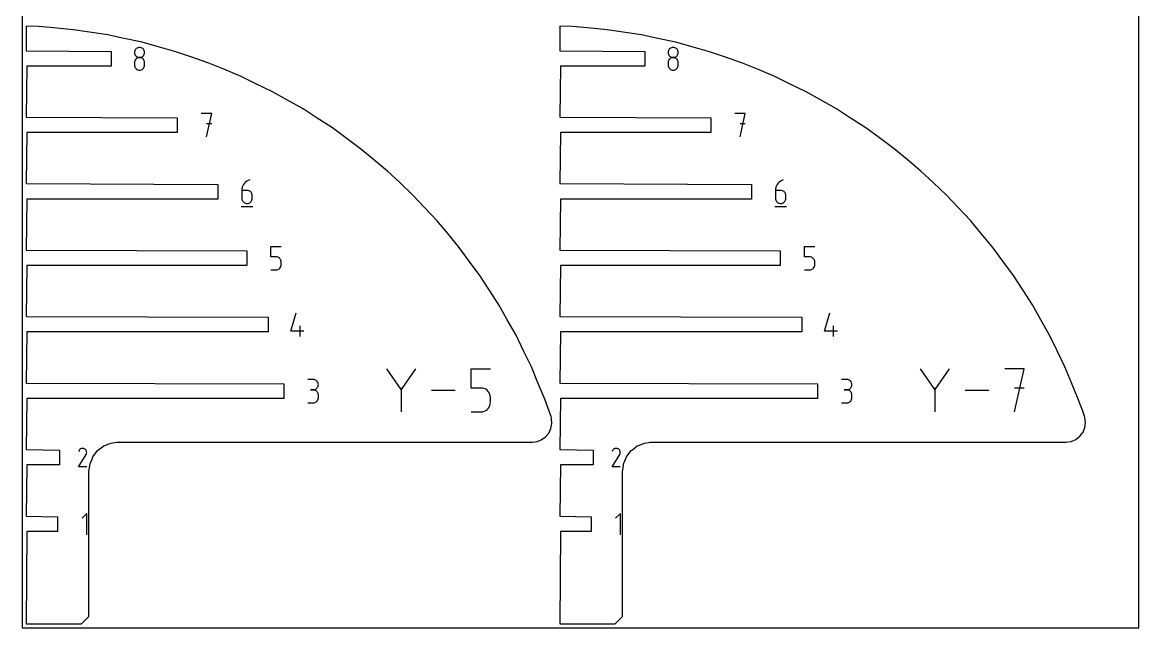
# Model space of a CAD drawing. Extents: x 0 to 457, y 0 to 812.
# Drawn here: x 0 to 457, y 0 to 247.9 of the extents above; entities that cross this region are included whole.
import ezdxf

# ---------------------------------------------------------------- set-up
doc = ezdxf.new("R2010")
doc.units = 0

msp = doc.modelspace()

# ---------------------------------------------------------------- linework, layer by layer
at = {"layer": 'annotation', "color": 1}
for p, q in [((45.966402, 235.92071), (45.933099, 235.551149)), ((45.933099, 235.551149), (45.933099, 235.551149)), ((45.933099, 235.551149), (45.966421, 235.179853)), ((46.062399, 236.26891), (45.966402, 235.92071)), ((45.966421, 235.179853), (46.062466, 234.830303)), ((46.215223, 236.589842), (46.062399, 236.26891)), ((46.062466, 234.830303), (46.215352, 234.508355)), ((46.419007, 236.877602), (46.215223, 236.589842)), ((46.215352, 234.508355), (46.419199, 234.219867)), ((46.667885, 237.126284), (46.419007, 236.877602)), ((46.419199, 234.219867), (46.668125, 233.970698)), ((46.95599, 237.329983), (46.667885, 237.126284)), ((46.95599, 233.202002), (46.667885, 232.998036)), ((46.668125, 233.970698), (46.956249, 233.766703)), ((47.277454, 237.482794), (46.95599, 237.329983)), ((47.277454, 233.354949), (46.95599, 233.202002)), ((46.956249, 233.766703), (47.277689, 233.61374)), ((47.62641, 237.578811), (47.277454, 237.482794)), ((47.62641, 233.451016), (47.277454, 233.354949)), ((47.277689, 233.61374), (47.626564, 233.517667)), ((47.996993, 237.612129), (47.62641, 237.578811)), ((47.996993, 233.484341), (47.62641, 233.451016)), ((47.626564, 233.517667), (47.996993, 233.484341)), ((48.367575, 237.578811), (47.996993, 237.612129)), ((47.996993, 237.612129), (47.996993, 237.612129)), ((47.996993, 233.484341), (48.367421, 233.517667)), ((48.367575, 233.451035), (47.996993, 233.484341)), ((47.996993, 233.484341), (47.996993, 233.484341)), ((47.996993, 233.484341), (47.996993, 233.484341)), ((48.367421, 233.517667), (48.716296, 233.61374)), ((48.716531, 237.482794), (48.367575, 237.578811)), ((48.716531, 233.355016), (48.367575, 233.451035)), ((48.716296, 233.61374), (49.037736, 233.766703)), ((49.037995, 237.329983), (48.716531, 237.482794)), ((49.037995, 233.202131), (48.716531, 233.355016)), ((49.037736, 233.766703), (49.32586, 233.970698)), ((49.3261, 237.126284), (49.037995, 237.329983)), ((49.3261, 232.998228), (49.037995, 233.202131)), ((49.32586, 233.970698), (49.574786, 234.219867)), ((49.574978, 236.877602), (49.3261, 237.126284)), ((49.574786, 234.219867), (49.778633, 234.508355)), ((49.778762, 236.589842), (49.574978, 236.877602)), ((49.778633, 234.508355), (49.931519, 234.830303)), ((49.931586, 236.26891), (49.778762, 236.589842)), ((49.931519, 234.830303), (50.027564, 235.179853)), ((50.027583, 235.92071), (49.931586, 236.26891)), ((50.027564, 235.179853), (50.060886, 235.551149)), ((50.060886, 235.551149), (50.027583, 235.92071)), ((50.060886, 235.551149), (50.060886, 235.551149)), ((264.407476, 235.92071), (264.374173, 235.551149)), ((264.374173, 235.551149), (264.374173, 235.551149)), ((264.374173, 235.551149), (264.407495, 235.179853)), ((264.503473, 236.268909), (264.407476, 235.92071)), ((264.407495, 235.179853), (264.50354, 234.830302)), ((264.656297, 236.589842), (264.503473, 236.268909)), ((264.50354, 234.830302), (264.656426, 234.508355)), ((264.860081, 236.877602), (264.656297, 236.589842)), ((264.656426, 234.508355), (264.860273, 234.219867)), ((265.108959, 237.126284), (264.860081, 236.877602)), ((264.860273, 234.219867), (265.109199, 233.970697)), ((265.397064, 237.329983), (265.108959, 237.126284)), ((265.397064, 233.202001), (265.108959, 232.998036)), ((265.109199, 233.970697), (265.397323, 233.766703)), ((265.718528, 237.482793), (265.397064, 237.329983)), ((265.718528, 233.354949), (265.397064, 233.202001)), ((265.397323, 233.766703), (265.718763, 233.61374)), ((266.067484, 237.57881), (265.718528, 237.482793)), ((266.067484, 233.451016), (265.718528, 233.354949)), ((265.718763, 233.61374), (266.067638, 233.517667)), ((266.438066, 237.612128), (266.067484, 237.57881)), ((266.438066, 233.484341), (266.067484, 233.451016)), ((266.067638, 233.517667), (266.438066, 233.484341)), ((266.808649, 237.57881), (266.438066, 237.612128)), ((266.438066, 237.612128), (266.438066, 237.612128)), ((266.438066, 233.484341), (266.808495, 233.517667)), ((266.808649, 233.451035), (266.438066, 233.484341)), ((266.438066, 233.484341), (266.438066, 233.484341)), ((266.438066, 233.484341), (266.438066, 233.484341)), ((266.808495, 233.517667), (267.15737, 233.61374)), ((267.157605, 237.482793), (266.808649, 237.57881)), ((267.157605, 233.355016), (266.808649, 233.451035)), ((267.15737, 233.61374), (267.47881, 233.766703)), ((267.479069, 237.329983), (267.157605, 237.482793)), ((267.479069, 233.202131), (267.157605, 233.355016)), ((267.47881, 233.766703), (267.766934, 233.970697)), ((267.767173, 237.126284), (267.479069, 237.329983)), ((267.767173, 232.998228), (267.479069, 233.202131)), ((267.766934, 233.970697), (268.01586, 234.219867)), ((268.016051, 236.877602), (267.767173, 237.126284)), ((268.01586, 234.219867), (268.219706, 234.508355)), ((268.219836, 236.589842), (268.016051, 236.877602)), ((268.219706, 234.508355), (268.372593, 234.830302)), ((268.37266, 236.268909), (268.219836, 236.589842)), ((268.372593, 234.830302), (268.468638, 235.179853)), ((268.468657, 235.92071), (268.37266, 236.268909)), ((268.468638, 235.179853), (268.50196, 235.551149)), ((268.50196, 235.551149), (268.468657, 235.92071)), ((268.50196, 235.551149), (268.50196, 235.551149)), ((45.966402, 231.789239), (45.933099, 231.418116)), ((45.933099, 231.418116), (45.933099, 230.389958)), ((45.933099, 230.389958), (45.933099, 230.389958)), ((45.933099, 230.389958), (45.966421, 230.018862)), ((46.062399, 232.138654), (45.966402, 231.789239)), ((45.966421, 230.018862), (46.062466, 229.669847)), ((46.215223, 232.460501), (46.062399, 232.138654)), ((46.062466, 229.669847), (46.215352, 229.348675)), ((46.419007, 232.748915), (46.215223, 232.460501)), ((46.215352, 229.348675), (46.419199, 229.061107)), ((46.667885, 232.998036), (46.419007, 232.748915)), ((46.419199, 229.061107), (46.668125, 228.812905)), ((46.668125, 228.812905), (46.956249, 228.609829)), ((46.956249, 228.609829), (47.277689, 228.457642)), ((48.716296, 228.457642), (49.037736, 228.609829)), ((49.037736, 228.609829), (49.32586, 228.812905)), ((49.32586, 228.812905), (49.574786, 229.061107)), ((49.574978, 232.749155), (49.3261, 232.998228)), ((49.574786, 229.061107), (49.778633, 229.348675)), ((49.778762, 232.46076), (49.574978, 232.749155)), ((49.778633, 229.348675), (49.931519, 229.669847)), ((49.931586, 232.13889), (49.778762, 232.46076)), ((49.931519, 229.669847), (50.027564, 230.018862)), ((50.027583, 231.789393), (49.931586, 232.13889)), ((50.027564, 230.018862), (50.060886, 230.389958)), ((50.060886, 231.418116), (50.027583, 231.789393)), ((50.060886, 230.389958), (50.060886, 231.418116)), ((50.060886, 231.418116), (50.060886, 231.418116)), ((264.407476, 231.789239), (264.374173, 231.418116)), ((264.374173, 231.418116), (264.374173, 230.389958)), ((264.374173, 230.389958), (264.374173, 230.389958)), ((264.374173, 230.389958), (264.407495, 230.018862)), ((264.503473, 232.138654), (264.407476, 231.789239)), ((264.407495, 230.018862), (264.50354, 229.669847)), ((264.656297, 232.4605), (264.503473, 232.138654)), ((264.50354, 229.669847), (264.656426, 229.348675)), ((264.860081, 232.748915), (264.656297, 232.4605)), ((264.656426, 229.348675), (264.860273, 229.061107)), ((265.108959, 232.998036), (264.860081, 232.748915)), ((264.860273, 229.061107), (265.109199, 228.812904)), ((265.109199, 228.812904), (265.397323, 228.609829)), ((265.397323, 228.609829), (265.718763, 228.457642)), ((267.15737, 228.457642), (267.47881, 228.609829)), ((267.47881, 228.609829), (267.766934, 228.812904)), ((267.766934, 228.812904), (268.01586, 229.061107)), ((268.016051, 232.749155), (267.767173, 232.998228)), ((268.01586, 229.061107), (268.219706, 229.348675)), ((268.219836, 232.460759), (268.016051, 232.749155)), ((268.219706, 229.348675), (268.372593, 229.669847)), ((268.37266, 232.138889), (268.219836, 232.460759)), ((268.372593, 229.669847), (268.468638, 230.018862)), ((268.468657, 231.789392), (268.37266, 232.138889)), ((268.468638, 230.018862), (268.50196, 230.389958)), ((268.50196, 231.418116), (268.468657, 231.789392)), ((268.50196, 230.389958), (268.50196, 231.418116)), ((268.50196, 231.418116), (268.50196, 231.418116)), ((47.277689, 228.457642), (47.626564, 228.362105)), ((47.626564, 228.362105), (47.996993, 228.328979)), ((47.996993, 228.328979), (48.367421, 228.362105)), ((47.996993, 228.328979), (47.996993, 228.328979)), ((48.367421, 228.362105), (48.716296, 228.457642)), ((265.718763, 228.457642), (266.067638, 228.362105)), ((266.067638, 228.362105), (266.438066, 228.328979)), ((266.438066, 228.328979), (266.808495, 228.362105)), ((266.438066, 228.328979), (266.438066, 228.328979)), ((266.808495, 228.362105), (267.15737, 228.457642)), ((77.524176, 210.554161), (73.255168, 210.554161)), ((75.389973, 200.954161), (77.524176, 210.554161)), ((295.965249, 210.554161), (291.696241, 210.554161)), ((293.831046, 200.954161), (295.965249, 210.554161)), ((77.524176, 206.279133), (75.389973, 206.279133)), ((295.965249, 206.279132), (293.831046, 206.279132)), ((92.461989, 183.102962), (91.901587, 182.794442)), ((93.072695, 183.33194), (92.461989, 183.102962)), ((93.072695, 183.33194), (93.072695, 183.33194)), ((310.903063, 183.102962), (310.342661, 182.794441)), ((311.513769, 183.331939), (310.903063, 183.102962)), ((311.513769, 183.331939), (311.513769, 183.331939)), ((89.917691, 179.705795), (89.870487, 179.056911)), ((89.870487, 179.056911), (89.870487, 175.866142)), ((92.002282, 179.056911), (89.870487, 179.056911)), ((90.055467, 180.329245), (89.917691, 179.705795)), ((90.278063, 180.919531), (90.055467, 180.329245)), ((90.579725, 181.468923), (90.278063, 180.919531)), ((90.954702, 181.969693), (90.579725, 181.468923)), ((91.39724, 182.414109), (90.954702, 181.969693)), ((91.901587, 182.794442), (91.39724, 182.414109)), ((92.385691, 179.022695), (92.002282, 179.056911)), ((92.746465, 178.924015), (92.385691, 179.022695)), ((93.078604, 178.766821), (92.746465, 178.924015)), ((93.376107, 178.557065), (93.078604, 178.766821)), ((93.632975, 178.300697), (93.376107, 178.557065)), ((93.843206, 178.003668), (93.632975, 178.300697)), ((308.358765, 179.705795), (308.311561, 179.056911)), ((308.311561, 179.056911), (308.311561, 175.866142)), ((310.443356, 179.056911), (308.311561, 179.056911)), ((308.496541, 180.329245), (308.358765, 179.705795)), ((308.719137, 180.919531), (308.496541, 180.329245)), ((309.020799, 181.468923), (308.719137, 180.919531)), ((309.395776, 181.969692), (309.020799, 181.468923)), ((309.838314, 182.414108), (309.395776, 181.969692)), ((310.342661, 182.794441), (309.838314, 182.414108)), ((310.826764, 179.022695), (310.443356, 179.056911)), ((311.187538, 178.924015), (310.826764, 179.022695)), ((311.519677, 178.766821), (311.187538, 178.924015)), ((311.817181, 178.557064), (311.519677, 178.766821)), ((312.074049, 178.300696), (311.817181, 178.557064)), ((312.28428, 178.003668), (312.074049, 178.300696)), ((89.870487, 175.866142), (89.870487, 175.866142)), ((89.870487, 175.866142), (89.904906, 175.482652)), ((89.904906, 175.482652), (90.00411, 175.121656)), ((90.00411, 175.121656), (90.162027, 174.789197)), ((90.162027, 174.789197), (90.37258, 174.491313)), ((90.37258, 174.491313), (90.629696, 174.234046)), ((90.629696, 174.234046), (90.927299, 174.023434)), ((90.927299, 174.023434), (91.259314, 173.86552)), ((91.259314, 173.86552), (91.619667, 173.766341)), ((91.619667, 173.766341), (92.002282, 173.73194)), ((92.002282, 173.73194), (92.385691, 173.766341)), ((92.002282, 173.73194), (92.002282, 173.73194)), ((92.385691, 173.766341), (92.746465, 173.86552)), ((92.746465, 173.86552), (93.078604, 174.023434)), ((93.078604, 174.023434), (93.376107, 174.234046)), ((93.376107, 174.234046), (93.632975, 174.491313)), ((93.632975, 174.491313), (93.843206, 174.789197)), ((94.000801, 177.671929), (93.843206, 178.003668)), ((93.843206, 174.789197), (94.000801, 175.121656)), ((94.099758, 177.311432), (94.000801, 177.671929)), ((94.000801, 175.121656), (94.099758, 175.482652)), ((94.134077, 176.928127), (94.099758, 177.311432)), ((94.099758, 175.482652), (94.134077, 175.866142)), ((94.134077, 175.866142), (94.134077, 176.928127)), ((94.134077, 176.928127), (94.134077, 176.928127)), ((308.311561, 175.866142), (308.311561, 175.866142)), ((308.311561, 175.866142), (308.345979, 175.482651)), ((308.345979, 175.482651), (308.445184, 175.121656)), ((308.445184, 175.121656), (308.603101, 174.789196)), ((308.603101, 174.789196), (308.813654, 174.491313)), ((308.813654, 174.491313), (309.07077, 174.234045)), ((309.07077, 174.234045), (309.368372, 174.023434)), ((309.368372, 174.023434), (309.700387, 173.865519)), ((309.700387, 173.865519), (310.06074, 173.766341)), ((310.06074, 173.766341), (310.443356, 173.731939)), ((310.443356, 173.731939), (310.826764, 173.766341)), ((310.443356, 173.731939), (310.443356, 173.731939)), ((310.826764, 173.766341), (311.187538, 173.865519)), ((311.187538, 173.865519), (311.519677, 174.023434)), ((311.519677, 174.023434), (311.817181, 174.234045)), ((311.817181, 174.234045), (312.074049, 174.491313)), ((312.074049, 174.491313), (312.28428, 174.789196)), ((312.441875, 177.671929), (312.28428, 178.003668)), ((312.28428, 174.789196), (312.441875, 175.121656)), ((312.540832, 177.311432), (312.441875, 177.671929)), ((312.441875, 175.121656), (312.540832, 175.482651)), ((312.575151, 176.928126), (312.540832, 177.311432)), ((312.540832, 175.482651), (312.575151, 175.866142)), ((312.575151, 175.866142), (312.575151, 176.928126)), ((312.575151, 176.928126), (312.575151, 176.928126)), ((89.603486, 172.53194), (94.403486, 172.53194)), ((308.04456, 172.531939), (312.84456, 172.531939)), ((101.710299, 151.83469), (101.710299, 156.109718)), ((101.710299, 156.109718), (105.973888, 156.109718)), ((320.151372, 151.83469), (320.151372, 156.109718)), ((320.151372, 156.109718), (324.414962, 156.109718)), ((103.842094, 151.83469), (101.710299, 151.83469)), ((104.224868, 151.800474), (103.842094, 151.83469)), ((104.585305, 151.701794), (104.224868, 151.800474)), ((104.917345, 151.5446), (104.585305, 151.701794)), ((105.214928, 151.334843), (104.917345, 151.5446)), ((105.471994, 151.078475), (105.214928, 151.334843)), ((105.682483, 150.781446), (105.471994, 151.078475)), ((322.283167, 151.83469), (320.151372, 151.83469)), ((322.665941, 151.800474), (322.283167, 151.83469)), ((323.026378, 151.701793), (322.665941, 151.800474)), ((323.358418, 151.5446), (323.026378, 151.701793)), ((323.656001, 151.334843), (323.358418, 151.5446)), ((323.913067, 151.078475), (323.656001, 151.334843)), ((324.123556, 150.781446), (323.913067, 151.078475)), ((101.710299, 146.509718), (103.842094, 146.509718)), ((103.842094, 146.509718), (104.224709, 146.54412)), ((103.842094, 146.509718), (103.842094, 146.509718)), ((104.224709, 146.54412), (104.585062, 146.643298)), ((104.585062, 146.643298), (104.917077, 146.801213)), ((104.917077, 146.801213), (105.21468, 147.011824)), ((105.21468, 147.011824), (105.471795, 147.269092)), ((105.471795, 147.269092), (105.682349, 147.566975)), ((105.682349, 147.566975), (105.840265, 147.899435)), ((105.840335, 150.449708), (105.682483, 150.781446)), ((105.840265, 147.899435), (105.93947, 148.26043)), ((105.93949, 150.089211), (105.840335, 150.449708)), ((105.93947, 148.26043), (105.973888, 148.643921)), ((105.973888, 149.705905), (105.93949, 150.089211)), ((105.973888, 148.643921), (105.973888, 149.705905)), ((105.973888, 149.705905), (105.973888, 149.705905)), ((320.151372, 146.509718), (322.283167, 146.509718)), ((322.283167, 146.509718), (322.665782, 146.54412)), ((322.283167, 146.509718), (322.283167, 146.509718)), ((322.665782, 146.54412), (323.026135, 146.643298)), ((323.026135, 146.643298), (323.35815, 146.801213)), ((323.35815, 146.801213), (323.655753, 147.011824)), ((323.655753, 147.011824), (323.912869, 147.269092)), ((323.912869, 147.269092), (324.123422, 147.566975)), ((324.123422, 147.566975), (324.281339, 147.899435)), ((324.281408, 150.449708), (324.123556, 150.781446)), ((324.281339, 147.899435), (324.380543, 148.26043)), ((324.380563, 150.08921), (324.281408, 150.449708)), ((324.380543, 148.26043), (324.414962, 148.643921)), ((324.414962, 149.705905), (324.380563, 150.08921)), ((324.414962, 148.643921), (324.414962, 149.705905)), ((324.414962, 149.705905), (324.414962, 149.705905)), ((109.955016, 121.4217), (112.083801, 128.887497)), ((328.396091, 121.4217), (330.524875, 128.887497)), ((113.687614, 119.287497), (113.687614, 123.551086)), ((332.128688, 119.287497), (332.128688, 123.551086)), ((115.285406, 121.4217), (109.955016, 121.4217)), ((333.726481, 121.4217), (328.396091, 121.4217)), ((155.065832, 97.49001), (149.187891, 105.990316)), ((160.942668, 105.990316), (155.065832, 97.49001)), ((183.794698, 98.142562), (183.794698, 105.989763)), ((183.794698, 105.989763), (191.620902, 105.989763)), ((373.501933, 97.49001), (367.623992, 105.990315)), ((379.378769, 105.990315), (373.501933, 97.49001)), ((410.066396, 105.989763), (402.230246, 105.989763)), ((406.148873, 88.368095), (410.066396, 105.989763)), ((119.049622, 101.654138), (116.917827, 101.654138)), ((119.43303, 101.619724), (119.049622, 101.654138)), ((119.793804, 101.520548), (119.43303, 101.619724)), ((120.125944, 101.36271), (119.793804, 101.520548)), ((120.423447, 101.152309), (120.125944, 101.36271)), ((120.680315, 100.895446), (120.423447, 101.152309)), ((120.890546, 100.598219), (120.680315, 100.895446)), ((121.048141, 100.266728), (120.890546, 100.598219)), ((337.490696, 101.654138), (335.358901, 101.654138)), ((337.874105, 101.619724), (337.490696, 101.654138)), ((338.234879, 101.520548), (337.874105, 101.619724)), ((338.567018, 101.36271), (338.234879, 101.520548)), ((338.864521, 101.152309), (338.567018, 101.36271)), ((339.121389, 100.895445), (338.864521, 101.152309)), ((339.33162, 100.598218), (339.121389, 100.895445)), ((339.489215, 100.266728), (339.33162, 100.598218)), ((119.049622, 97.390548), (117.98222, 97.390548)), ((117.98222, 97.390548), (119.049622, 97.390548)), ((119.049622, 97.390548), (119.43303, 97.424971)), ((119.43303, 97.356134), (119.049622, 97.390548)), ((119.049622, 97.390548), (119.049622, 97.390548)), ((119.43303, 97.424971), (119.793804, 97.524204)), ((119.793804, 97.256958), (119.43303, 97.356134)), ((119.793804, 97.524204), (120.125944, 97.682199)), ((120.125944, 97.09912), (119.793804, 97.256958)), ((120.125944, 97.682199), (120.423447, 97.892905)), ((120.423447, 96.88872), (120.125944, 97.09912)), ((120.423447, 97.892905), (120.680315, 98.150273)), ((120.680315, 96.631856), (120.423447, 96.88872)), ((120.680315, 98.150273), (120.890546, 98.448251)), ((120.890546, 96.334629), (120.680315, 96.631856)), ((120.890546, 98.448251), (121.048141, 98.780791)), ((121.048141, 96.003138), (120.890546, 96.334629)), ((121.147098, 99.907073), (121.048141, 100.266728)), ((121.048141, 98.780791), (121.147098, 99.141842)), ((121.147098, 95.643483), (121.048141, 96.003138)), ((121.181417, 99.525353), (121.147098, 99.907073)), ((121.147098, 99.141842), (121.181417, 99.525353)), ((121.181417, 99.525353), (121.181417, 99.525353)), ((155.065832, 98.174057), (155.065832, 88.367543)), ((177.18823, 97.178929), (167.553003, 97.178929)), ((187.7078, 98.142562), (183.794698, 98.142562)), ((188.410416, 98.079756), (187.7078, 98.142562)), ((189.072031, 97.898619), (188.410416, 98.079756)), ((189.68152, 97.610076), (189.072031, 97.898619)), ((190.227761, 97.225049), (189.68152, 97.610076)), ((190.699629, 96.754462), (190.227761, 97.225049)), ((191.086, 96.209239), (190.699629, 96.754462)), ((191.375752, 95.600302), (191.086, 96.209239)), ((337.490696, 97.390548), (336.423294, 97.390548)), ((336.423294, 97.390548), (337.490696, 97.390548)), ((337.490696, 97.390548), (337.874105, 97.42497)), ((337.874105, 97.356134), (337.490696, 97.390548)), ((337.490696, 97.390548), (337.490696, 97.390548)), ((337.874105, 97.42497), (338.234879, 97.524204)), ((338.234879, 97.256958), (337.874105, 97.356134)), ((338.234879, 97.524204), (338.567018, 97.682199)), ((338.567018, 97.09912), (338.234879, 97.256958)), ((338.567018, 97.682199), (338.864521, 97.892905)), ((338.864521, 96.888719), (338.567018, 97.09912)), ((338.864521, 97.892905), (339.121389, 98.150273)), ((339.121389, 96.631856), (338.864521, 96.888719)), ((339.121389, 98.150273), (339.33162, 98.448251)), ((339.33162, 96.334629), (339.121389, 96.631856)), ((339.33162, 98.448251), (339.489215, 98.780791)), ((339.489215, 96.003138), (339.33162, 96.334629)), ((339.588172, 99.907073), (339.489215, 100.266728)), ((339.489215, 98.780791), (339.588172, 99.141841)), ((339.588172, 95.643483), (339.489215, 96.003138)), ((339.622491, 99.525353), (339.588172, 99.907073)), ((339.588172, 99.141841), (339.622491, 99.525353)), ((339.622491, 99.525353), (339.622491, 99.525353)), ((373.501933, 98.174057), (373.501933, 88.367543)), ((395.624331, 97.178929), (385.989104, 97.178929)), ((410.066396, 98.142562), (406.148873, 98.142562)), ((116.917827, 92.065577), (119.049622, 92.065577)), ((119.049622, 92.065577), (119.43303, 92.099971)), ((119.049622, 92.065577), (119.049622, 92.065577)), ((119.43303, 92.099971), (119.793804, 92.199097)), ((119.793804, 92.199097), (120.125944, 92.356871)), ((120.125944, 92.356871), (120.423447, 92.567207)), ((120.423447, 92.567207), (120.680315, 92.824021)), ((120.680315, 92.824021), (120.890546, 93.121228)), ((120.890546, 93.121228), (121.048141, 93.452744)), ((121.048141, 93.452744), (121.147098, 93.812483)), ((121.181417, 95.261764), (121.147098, 95.643483)), ((121.147098, 93.812483), (121.181417, 94.194361)), ((121.181417, 94.194361), (121.181417, 95.261764)), ((121.181417, 95.261764), (121.181417, 95.261764)), ((191.375625, 90.919046), (191.557724, 91.581685)), ((191.55776, 94.938577), (191.375752, 95.600302)), ((191.557724, 91.581685), (191.620902, 92.285618)), ((191.620902, 94.234986), (191.55776, 94.938577)), ((191.620902, 92.285618), (191.620902, 94.234986)), ((191.620902, 94.234986), (191.620902, 94.234986)), ((335.358901, 92.065576), (337.490696, 92.065576)), ((337.490696, 92.065576), (337.874105, 92.099971)), ((337.490696, 92.065576), (337.490696, 92.065576)), ((337.874105, 92.099971), (338.234879, 92.199097)), ((338.234879, 92.199097), (338.567018, 92.35687)), ((338.567018, 92.35687), (338.864521, 92.567207)), ((338.864521, 92.567207), (339.121389, 92.824021)), ((339.121389, 92.824021), (339.33162, 93.121228)), ((339.33162, 93.121228), (339.489215, 93.452744)), ((339.489215, 93.452744), (339.588172, 93.812483)), ((339.622491, 95.261763), (339.588172, 95.643483)), ((339.588172, 93.812483), (339.622491, 94.194361)), ((339.622491, 94.194361), (339.622491, 95.261763)), ((339.622491, 95.261763), (339.622491, 95.261763)), ((183.794698, 88.368095), (187.7078, 88.368095)), ((187.7078, 88.368095), (188.410125, 88.431243)), ((187.7078, 88.368095), (187.7078, 88.368095)), ((188.410125, 88.431243), (189.071585, 88.613294)), ((189.071585, 88.613294), (189.681029, 88.903161)), ((189.681029, 88.903161), (190.227306, 89.289757)), ((190.227306, 89.289757), (190.699265, 89.761994)), ((190.699265, 89.761994), (191.085755, 90.308786)), ((191.085755, 90.308786), (191.375625, 90.919046)), ((23.836548, 73.219157), (23.596932, 73.053924)), ((24.098453, 73.339868), (23.836548, 73.219157)), ((24.376234, 73.414392), (24.098453, 73.339868)), ((24.663476, 73.441062), (24.376234, 73.414392)), ((24.953765, 73.418212), (24.663476, 73.441062)), ((25.240685, 73.344176), (24.953765, 73.418212)), ((25.517823, 73.217286), (25.240685, 73.344176)), ((25.765693, 73.041275), (25.517823, 73.217286)), ((25.517823, 73.217286), (25.517823, 73.217286)), ((242.277621, 73.219156), (242.038005, 73.053924)), ((242.539526, 73.339868), (242.277621, 73.219156)), ((242.817307, 73.414392), (242.539526, 73.339868)), ((243.104549, 73.441062), (242.817307, 73.414392)), ((243.394838, 73.418212), (243.104549, 73.441062)), ((243.681758, 73.344175), (243.394838, 73.418212)), ((243.958896, 73.217286), (243.681758, 73.344175)), ((244.206766, 73.041274), (243.958896, 73.217286)), ((243.958896, 73.217286), (243.958896, 73.217286)), ((22.983947, 65.844799), (26.101391, 70.863483)), ((23.210229, 72.596561), (22.988711, 72.171628)), ((23.386021, 72.845837), (23.210229, 72.596561)), ((23.596932, 73.053924), (23.386021, 72.845837)), ((25.97294, 72.830062), (25.765693, 73.041275)), ((26.137719, 72.590121), (25.97294, 72.830062)), ((26.101391, 70.863483), (26.105118, 70.868095)), ((26.101391, 70.863483), (26.101391, 70.863483)), ((26.105118, 70.868095), (26.108692, 70.872745)), ((26.108692, 70.872745), (26.112136, 70.877475)), ((26.112136, 70.877475), (26.115475, 70.882321)), ((26.115475, 70.882321), (26.118731, 70.887325)), ((26.118731, 70.887325), (26.121928, 70.892525)), ((26.121928, 70.892525), (26.12509, 70.89796)), ((26.12509, 70.89796), (26.128241, 70.903669)), ((26.128241, 70.903669), (26.131403, 70.909692)), ((26.131403, 70.909692), (26.260122, 71.186062)), ((26.131403, 70.909692), (26.131403, 70.909692)), ((26.25819, 72.327925), (26.137719, 72.590121)), ((26.332508, 72.049948), (26.25819, 72.327925)), ((26.260122, 71.186062), (26.335317, 71.472543)), ((26.358831, 71.762663), (26.332508, 72.049948)), ((26.335317, 71.472543), (26.358831, 71.762663)), ((241.425021, 65.844799), (244.542464, 70.863483)), ((241.651302, 72.59656), (241.429784, 72.171628)), ((241.827094, 72.845836), (241.651302, 72.59656)), ((242.038005, 73.053924), (241.827094, 72.845836)), ((244.414013, 72.830061), (244.206766, 73.041274)), ((244.578793, 72.59012), (244.414013, 72.830061)), ((244.542464, 70.863483), (244.546191, 70.868094)), ((244.542464, 70.863483), (244.542464, 70.863483)), ((244.546191, 70.868094), (244.549765, 70.872745)), ((244.549765, 70.872745), (244.553209, 70.877474)), ((244.553209, 70.877474), (244.556548, 70.882321)), ((244.556548, 70.882321), (244.559804, 70.887325)), ((244.559804, 70.887325), (244.563001, 70.892524)), ((244.563001, 70.892524), (244.566164, 70.897959)), ((244.566164, 70.897959), (244.569314, 70.903669)), ((244.569314, 70.903669), (244.572476, 70.909692)), ((244.572476, 70.909692), (244.701195, 71.186061)), ((244.572476, 70.909692), (244.572476, 70.909692)), ((244.699263, 72.327925), (244.578793, 72.59012)), ((244.773581, 72.049948), (244.699263, 72.327925)), ((244.701195, 71.186061), (244.77639, 71.472543)), ((244.799904, 71.762663), (244.773581, 72.049948)), ((244.77639, 71.472543), (244.799904, 71.762663)), ((26.357684, 65.844799), (22.983947, 65.844799)), ((244.798758, 65.844799), (241.425021, 65.844799)), ((26.399322, 46.820942), (24.442921, 44.863989)), ((26.399322, 38.020723), (26.399322, 46.820942)), ((244.840395, 46.820942), (242.883994, 44.863989)), ((244.840395, 38.020723), (244.840395, 46.820942))]:
    msp.add_line(p, q, dxfattribs=at)
at = {"layer": 'boundary', "color": 5}
for p, q in [((1.5875, 246.308411), (1.5875, 236.276382)), ((6.657749, 246.155155), (1.5875, 246.308411)), ((11.413957, 245.722727), (6.657749, 246.155155)), ((20.908857, 244.859461), (11.413957, 245.722727)), ((26.578001, 243.996253), (20.908857, 244.859461)), ((35.055774, 242.70539), (26.578001, 243.996253)), ((41.066617, 241.41453), (35.055774, 242.70539)), ((225.098823, 246.155155), (220.028574, 246.30841)), ((220.028574, 246.30841), (220.028574, 236.276382)), ((229.855021, 245.722727), (225.098823, 246.155155)), ((239.349931, 244.859462), (229.855021, 245.722727)), ((245.019074, 243.996253), (239.349931, 244.859462)), ((253.496846, 242.70539), (245.019074, 243.996253)), ((259.507694, 241.414529), (253.496846, 242.70539)), ((49.046876, 239.700728), (41.066617, 241.41453)), ((55.191959, 237.986898), (49.046876, 239.700728)), ((62.831119, 235.856377), (55.191959, 237.986898)), ((267.48795, 239.700728), (259.507694, 241.414529)), ((273.633027, 237.986898), (267.48795, 239.700728)), ((281.272193, 235.856376), (273.633027, 237.986898)), ((1.5875, 236.276382), (36.380378, 235.976382)), ((36.380378, 235.976382), (36.380378, 229.976382)), ((69.002421, 233.72583), (62.831119, 235.856377)), ((76.358196, 231.186361), (69.002421, 233.72583)), ((220.028574, 236.276382), (254.821452, 235.976382)), ((254.821452, 235.976382), (254.821452, 229.976382)), ((287.443492, 233.725831), (281.272193, 235.856376)), ((294.799269, 231.186361), (287.443492, 233.725831)), ((1.8875, 229.976382), (1.5875, 209.054161)), ((36.380378, 229.976382), (1.8875, 229.976382)), ((82.486276, 228.646868), (76.358196, 231.186361)), ((89.578754, 225.707723), (82.486276, 228.646868)), ((220.328574, 229.976382), (220.028574, 209.054161)), ((254.821452, 229.976382), (220.328574, 229.976382)), ((300.927342, 228.64687), (294.799269, 231.186361)), ((308.019828, 225.707723), (300.927342, 228.64687)), ((95.612441, 222.768619), (89.578754, 225.707723)), ((314.053504, 222.768624), (308.019828, 225.707723)), ((102.444545, 219.440592), (95.612441, 222.768619)), ((108.342716, 216.112541), (102.444545, 219.440592)), ((320.885619, 219.440591), (314.053504, 222.768624)), ((326.783783, 216.112544), (320.885619, 219.440591)), ((114.908635, 212.407712), (108.342716, 216.112541)), ((333.349708, 212.407712), (326.783783, 216.112544)), ((120.636287, 208.702828), (114.908635, 212.407712)), ((339.077361, 208.702829), (333.349708, 212.407712)), ((1.5875, 209.054161), (63.391177, 208.754161)), ((63.391177, 208.754161), (63.391176, 202.754161)), ((126.925538, 204.634683), (120.636287, 208.702828)), ((220.028574, 209.054161), (281.83225, 208.754161)), ((281.83225, 208.754161), (281.83225, 202.75416)), ((345.366611, 204.634682), (339.077361, 208.702829)), ((1.8875, 202.754161), (1.5875, 181.831939)), ((63.391176, 202.754161), (1.8875, 202.754161)), ((132.451813, 200.566544), (126.925538, 204.634683)), ((220.328574, 202.75416), (220.028574, 181.831939)), ((281.83225, 202.75416), (220.328574, 202.75416)), ((350.89289, 200.566542), (345.366611, 204.634682)), ((138.451398, 196.149984), (132.451813, 200.566544)), ((356.892471, 196.149983), (350.89289, 200.566542)), ((143.748504, 191.733406), (138.451398, 196.149984)), ((362.189581, 191.7334), (356.892471, 196.149983)), ((149.444176, 186.984512), (143.748504, 191.733406)), ((367.885249, 186.984511), (362.189581, 191.7334)), ((154.486733, 182.235635), (149.444176, 186.984512)), ((372.927809, 182.235633), (367.885249, 186.984511)), ((1.5875, 181.831939), (80.003486, 181.531939)), ((80.003486, 181.531939), (80.003486, 175.53194)), ((159.863745, 177.17178), (154.486733, 182.235635)), ((220.028574, 181.831939), (298.44456, 181.531939)), ((298.44456, 181.531939), (298.44456, 175.531939)), ((378.304819, 177.171781), (372.927809, 182.235633)), ((1.8875, 175.53194), (1.5875, 154.609718)), ((80.003486, 175.53194), (1.8875, 175.53194)), ((164.628434, 172.107946), (159.863745, 177.17178)), ((220.328574, 175.53194), (220.028574, 154.609718)), ((298.44456, 175.531939), (220.328574, 175.53194)), ((383.069499, 172.107944), (378.304819, 177.171781)), ((169.672094, 166.747611), (164.628434, 172.107946)), ((388.113168, 166.74761), (383.069499, 172.107944)), ((174.137413, 161.387206), (169.672094, 166.747611)), ((392.578491, 161.387208), (388.113168, 166.74761)), ((178.833436, 155.749857), (174.137413, 161.387206)), ((397.27451, 155.749856), (392.578491, 161.387208)), ((182.979606, 150.11253), (178.833436, 155.749857)), ((401.420677, 150.112533), (397.27451, 155.749856)), ((1.5875, 154.609718), (91.843298, 154.309718)), ((91.843298, 154.309718), (91.843298, 148.309718)), ((220.028574, 154.609718), (310.284371, 154.309718)), ((310.284371, 154.309718), (310.284371, 148.309718)), ((1.8875, 148.309718), (1.5875, 127.387497)), ((91.843298, 148.309718), (1.8875, 148.309718)), ((187.31433, 144.218837), (182.979606, 150.11253)), ((220.328574, 148.309718), (220.028574, 127.387497)), ((310.284371, 148.309718), (220.328574, 148.309718)), ((405.755404, 144.218837), (401.420677, 150.112533)), ((191.12319, 138.325138), (187.31433, 144.218837)), ((409.564262, 138.325142), (405.755404, 144.218837)), ((195.083833, 132.196576), (191.12319, 138.325138)), ((413.524906, 132.196576), (409.564262, 138.325142)), ((198.538823, 126.067993), (195.083833, 132.196576)), ((416.979892, 126.068008), (413.524906, 132.196576)), ((1.5875, 127.387497), (100.621415, 127.087497)), ((100.621415, 127.087497), (100.621415, 121.087497)), ((202.113603, 119.726926), (198.538823, 126.067993)), ((220.028574, 127.387497), (319.06249, 127.087497)), ((319.06249, 127.087497), (319.06249, 121.087497)), ((420.554677, 119.726926), (416.979892, 126.068008)), ((1.8875, 121.087497), (1.5875, 100.165275)), ((100.621415, 121.087497), (1.8875, 121.087497)), ((205.199712, 113.385817), (202.113603, 119.726926)), ((220.328574, 121.087497), (220.028574, 100.165275)), ((319.06249, 121.087497), (220.328574, 121.087497)), ((423.640784, 113.385823), (420.554677, 119.726926)), ((208.377982, 106.855346), (205.199712, 113.385817)), ((426.819056, 106.855345), (423.640784, 113.385823)), ((211.081781, 100.324869), (208.377982, 106.855346)), ((429.522861, 100.324862), (426.819056, 106.855345)), ((1.5875, 100.165275), (107.050826, 99.865276)), ((107.050826, 99.865276), (107.050826, 93.865275)), ((213.854127, 93.628839), (211.081781, 100.324869)), ((220.028574, 100.165275), (325.4919, 99.865275)), ((325.4919, 99.865275), (325.4919, 93.865275)), ((432.295201, 93.628839), (429.522861, 100.324862)), ((1.8875, 93.865276), (1.5875, 72.943054)), ((107.050826, 93.865275), (1.8875, 93.865276)), ((215.701101, 88.678201), (213.854127, 93.628839)), ((220.328574, 93.865275), (220.028574, 72.943054)), ((325.4919, 93.865275), (220.328574, 93.865275)), ((434.142178, 88.678194), (432.295201, 93.628839)), ((216.451705, 86.510264), (215.701101, 88.678201)), ((434.860451, 86.616143), (434.142178, 88.678194)), ((216.42077, 81.558362), (216.799001, 83.601391)), ((216.635532, 85.672761), (216.451705, 86.510264)), ((216.799001, 83.601391), (216.635532, 85.672761)), ((435.022141, 86.086598), (434.860451, 86.616143)), ((435.02214, 81.945468), (435.294648, 84.016033)), ((435.294648, 84.016033), (435.022141, 86.086598)), ((212.466177, 76.926813), (214.177773, 78.103286)), ((214.177773, 78.103286), (215.526667, 79.683045)), ((215.526667, 79.683045), (216.42077, 81.558362)), ((431.295861, 77.087825), (432.952211, 78.359155)), ((432.952211, 78.359155), (434.223174, 80.016038)), ((434.223174, 80.016038), (435.02214, 81.945468)), ((30.824172, 72.501316), (32.784167, 74.007031)), ((32.784167, 74.007031), (33.30655, 74.408338)), ((33.30655, 74.408338), (35.58628, 75.353741)), ((35.58628, 75.353741), (36.197339, 75.607147)), ((36.197339, 75.607147), (38.584164, 75.922506)), ((38.584164, 75.922506), (39.287231, 76.01604)), ((39.287231, 76.01604), (50.190776, 76.01604)), ((50.190776, 76.01604), (60.986188, 76.01604)), ((60.986188, 76.01604), (69.245305, 76.01604)), ((69.245305, 76.01604), (75.408993, 76.01604)), ((75.408993, 76.01604), (79.819378, 76.01604)), ((79.819378, 76.01604), (82.739907, 76.016039)), ((82.739907, 76.016039), (84.371293, 76.016041)), ((84.371293, 76.016041), (94.989612, 76.01604)), ((94.989612, 76.01604), (109.016271, 76.01604)), ((109.016271, 76.01604), (128.611851, 76.01604)), ((128.611851, 76.01604), (158.247214, 76.01604)), ((158.247214, 76.01604), (208.92174, 76.01604)), ((208.92174, 76.01604), (210.925922, 76.288645)), ((210.925922, 76.288645), (212.466177, 76.926813)), ((249.737906, 72.864425), (251.747625, 74.408337)), ((251.747625, 74.408337), (252.295523, 74.635551)), ((252.295523, 74.635551), (254.638413, 75.607146)), ((254.638413, 75.607146), (257.025243, 75.922507)), ((257.025243, 75.922507), (257.728305, 76.01604)), ((257.728305, 76.01604), (272.086668, 76.01604)), ((272.086668, 76.01604), (427.36134, 76.016039)), ((427.36134, 76.016039), (429.366995, 76.288645)), ((429.366995, 76.288645), (431.295861, 77.087825)), ((1.5875, 72.943054), (15.176285, 72.643054)), ((15.176285, 72.643054), (15.176285, 66.643054)), ((27.721973, 67.121861), (28.673167, 69.420924)), ((28.673167, 69.420924), (28.919378, 70.016021)), ((28.919378, 70.016021), (30.427041, 71.983157)), ((30.427041, 71.983157), (30.824172, 72.501316)), ((220.028574, 72.943054), (233.617358, 72.643054)), ((233.617358, 72.643054), (233.617358, 66.643054)), ((246.396487, 67.68609), (247.360451, 70.016021)), ((247.360451, 70.016021), (247.726598, 70.493754)), ((247.726598, 70.493754), (249.265246, 72.501317)), ((249.265246, 72.501317), (249.737906, 72.864425)), ((1.8875, 66.643054), (1.587501, 45.720833)), ((15.176285, 66.643054), (1.8875, 66.643054)), ((27.255851, 64.016025), (27.620573, 66.235983)), ((27.255851, 40.233493), (27.255851, 64.016025)), ((27.620573, 66.235983), (27.721973, 67.121861)), ((220.328574, 66.643054), (220.028574, 45.720833)), ((233.617358, 66.643054), (220.328574, 66.643054)), ((245.696924, 64.016024), (246.061649, 66.235992)), ((245.696924, 28.370143), (245.696924, 64.016024)), ((246.061649, 66.235992), (246.163047, 67.12186)), ((246.163047, 67.12186), (246.396487, 67.68609)), ((1.587501, 45.720833), (14.421675, 45.420833)), ((220.028574, 45.720833), (232.862749, 45.420833)), ((14.421675, 45.420833), (14.421675, 39.420833)), ((232.862749, 45.420833), (232.862749, 39.420832)), ((1.887501, 39.420833), (1.587501, 1.587501)), ((14.421675, 39.420833), (1.887501, 39.420833)), ((27.255851, 4.587511), (27.255851, 40.233493)), ((220.328574, 39.420833), (220.028574, 1.587501)), ((232.862749, 39.420832), (220.328574, 39.420833)), ((245.696925, 4.587511), (245.696924, 28.370143)), ((25.75862, 3.057762), (27.255851, 4.587511)), ((244.199688, 3.057757), (245.696925, 4.587511)), ((1.587501, 1.587501), (3.893013, 1.587502)), ((3.893013, 1.587502), (6.716734, 1.587502)), ((6.716734, 1.587502), (12.809982, 1.587501)), ((12.809982, 1.587501), (14.484639, 1.587501)), ((14.484639, 1.587501), (21.197161, 1.5875)), ((21.197161, 1.5875), (24.254825, 1.587501)), ((24.254825, 1.587501), (25.75862, 3.057762)), ((220.028574, 1.587501), (222.3341, 1.587501)), ((222.3341, 1.587501), (225.157819, 1.5875)), ((225.157819, 1.5875), (231.251069, 1.587501)), ((231.251069, 1.587501), (232.925724, 1.587501)), ((232.925724, 1.587501), (239.638248, 1.587501)), ((239.638248, 1.587501), (242.695898, 1.5875)), ((242.695898, 1.5875), (244.199688, 3.057757))]:
    msp.add_line(p, q, dxfattribs=at)
at = {"layer": 'frame', "color": 5}
for p, q in [((0, 812), (0, 0)), ((457, 0), (457, 812)), ((0, 0), (457, 0))]:
    msp.add_line(p, q, dxfattribs=at)

doc.saveas('drawing.dxf')
